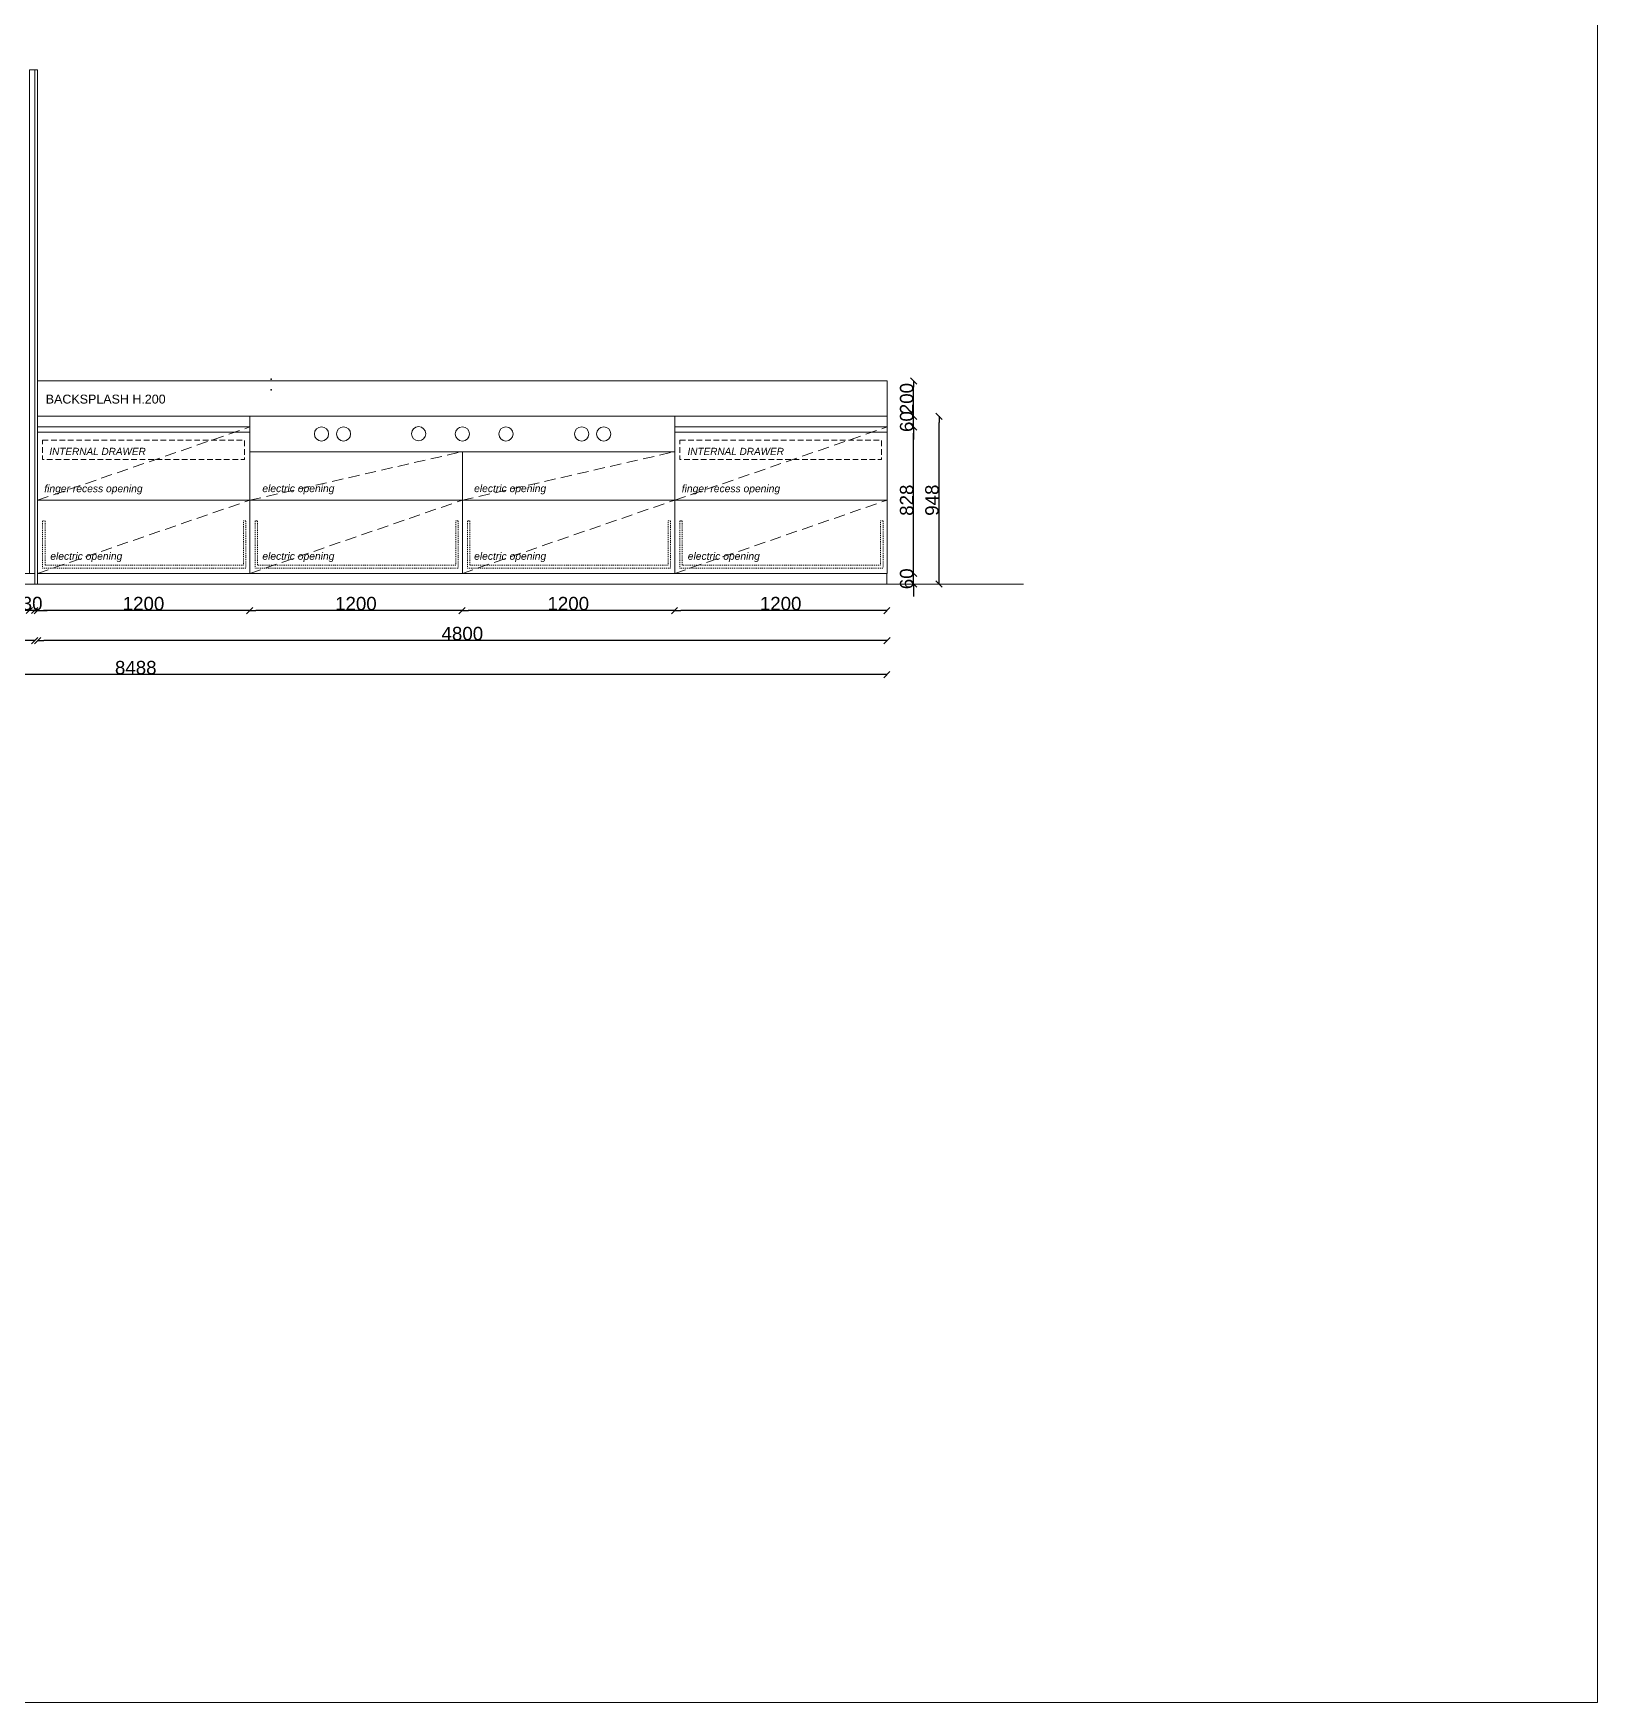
# Model space of a CAD drawing. Header units: millimetres. Extents: x -19300 to 8600, y 27389 to 46650.
# Drawn here: x -238 to 8600, y 27389 to 36819 of the extents above; entities that cross this region are included whole.
import ezdxf

# ---------------------------------------------------------------- set-up
doc = ezdxf.new("R2010")
doc.units = ezdxf.units.MM
doc.header["$LTSCALE"] = 50
doc.header["$PDMODE"] = 1
doc.header["$PDSIZE"] = -2
for name, pattern in [('[LP] Type-1', [0.212, 0.106, -0.106]), ('TRATTEGGIATAX255', [0.9525, 0.635, -0.3175]), ('TRATTEGGIATAX2SSSS', [1.905, 1.27, -0.635])]:
    doc.linetypes.add(name, pattern=pattern)
doc.layers.get('0').update_dxf_attribs({"lineweight": 18})
doc.layers.get('Defpoints').update_dxf_attribs({"lineweight": 25})
for name, color, linetype, lineweight in [('DADA_FURNITURES', 7, 'Continuous', 13), ('DADA_TEXT', 7, 'Continuous', 9), ('Quote', 7, 'Continuous', 5)]:
    doc.layers.add(name, color=color, linetype=linetype, lineweight=lineweight)
doc.styles.add('Arial', font='arial.ttf')
doc.styles.add('Helvetica', font='')
doc.styles.add('Helvetica (italic)', font='ariali.ttf')
doc.styles.get('Helvetica').set_extended_font_data('Helvetica')
doc.dimstyles.new('M&C_quote arredo', dxfattribs={"dimtxt": 50.344329, "dimasz": 35.34668, "dimexe": 0, "dimexo": 0, "dimgap": 0.5, "dimtad": 1, "dimdec": 0, "dimtxsty": 'Arial', "dimblk": 'VW_SLASH', "dimblk1": 'VW_SLASH', "dimblk2": 'VW_SLASH', "dimcen": 0, "dimse1": 1, "dimse2": 1, "dimazin": 0, "dimtfac": 1, "dimtdec": 0, "dimtix": 1, "dimtmove": 0, "dimatfit": 0, "dimldrblk": 'VW_SLASH', "dimfxl": 0, "dimfxlon": 1, "dimfrac": 2, "dimtolj": 1, "dimarcsym": 0})

# ---------------------------------------------------------------- blocks, each defined once
blk = doc.blocks.new('VW_SLASH')
at = {"color": 0, "linetype": 'ByBlock', "lineweight": -2, "transparency": 16777216}
blk.add_line((0, 0), (-1, 0), dxfattribs=at)
at = {"color": 0, "linetype": 'Continuous', "lineweight": -2, "transparency": 16777216, "flags": 128}
blk.add_lwpolyline([(0.5, 0.5), (-0.5, -0.5)], dxfattribs=at)
blk = doc.blocks.new('*D135')
at = {"layer": 'Defpoints', "color": 0, "transparency": 16777216}
for p in [(-216, 33838.8), (984, 33838.8), (-216, 33558)]:
    blk.add_point(p, dxfattribs=at)
at = {"layer": 'Quote', "color": 0, "linetype": 'Continuous', "lineweight": -2, "transparency": 16777216}
blk.add_line((948.7, 33558), (-180.7, 33558), dxfattribs=at)
at = {"layer": 'Quote', "color": 0, "lineweight": -2, "transparency": 16777216, "xscale": 35.3466796875, "yscale": 35.3466796875, "zscale": 35.3466796875, "rotation": 180}
blk.add_blockref('VW_SLASH', (-216, 33558), dxfattribs=at)
at = {"layer": 'Quote', "color": 0, "lineweight": -2, "transparency": 16777216, "xscale": 35.3466796875, "yscale": 35.3466796875, "zscale": 35.3466796875}
blk.add_blockref('VW_SLASH', (984, 33558), dxfattribs=at)
at = {"layer": 'Quote', "color": 0, "lineweight": 5, "transparency": 16777216, "insert": (384, 33597.3), "char_height": 75.65, "attachment_point": 5, "style": 'Helvetica'}
blk.add_mtext('\\A1;1200', dxfattribs=at)
blk = doc.blocks.new('*D136')
at = {"layer": 'Defpoints', "color": 0, "transparency": 16777216}
for p in [(984, 33815.3), (2184, 33815.3), (984, 33558)]:
    blk.add_point(p, dxfattribs=at)
at = {"layer": 'Quote', "color": 0, "linetype": 'Continuous', "lineweight": -2, "transparency": 16777216}
blk.add_line((2148.7, 33558), (1019.3, 33558), dxfattribs=at)
at = {"layer": 'Quote', "color": 0, "lineweight": -2, "transparency": 16777216, "xscale": 35.3466796875, "yscale": 35.3466796875, "zscale": 35.3466796875, "rotation": 180}
blk.add_blockref('VW_SLASH', (984, 33558), dxfattribs=at)
at = {"layer": 'Quote', "color": 0, "lineweight": -2, "transparency": 16777216, "xscale": 35.3466796875, "yscale": 35.3466796875, "zscale": 35.3466796875}
blk.add_blockref('VW_SLASH', (2184, 33558), dxfattribs=at)
at = {"layer": 'Quote', "color": 0, "lineweight": 5, "transparency": 16777216, "insert": (1584, 33597.3), "char_height": 75.65, "attachment_point": 5, "style": 'Helvetica'}
blk.add_mtext('\\A1;1200', dxfattribs=at)
blk = doc.blocks.new('*D137')
at = {"layer": 'Defpoints', "color": 0, "transparency": 16777216}
for p in [(2184, 33852.4), (3384, 33852.4), (2184, 33558)]:
    blk.add_point(p, dxfattribs=at)
at = {"layer": 'Quote', "color": 0, "linetype": 'Continuous', "lineweight": -2, "transparency": 16777216}
blk.add_line((3348.7, 33558), (2219.3, 33558), dxfattribs=at)
at = {"layer": 'Quote', "color": 0, "lineweight": -2, "transparency": 16777216, "xscale": 35.3466796875, "yscale": 35.3466796875, "zscale": 35.3466796875, "rotation": 180}
blk.add_blockref('VW_SLASH', (2184, 33558), dxfattribs=at)
at = {"layer": 'Quote', "color": 0, "lineweight": -2, "transparency": 16777216, "xscale": 35.3466796875, "yscale": 35.3466796875, "zscale": 35.3466796875}
blk.add_blockref('VW_SLASH', (3384, 33558), dxfattribs=at)
at = {"layer": 'Quote', "color": 0, "lineweight": 5, "transparency": 16777216, "insert": (2784, 33597.3), "char_height": 75.65, "attachment_point": 5, "style": 'Helvetica'}
blk.add_mtext('\\A1;1200', dxfattribs=at)
blk = doc.blocks.new('*D138')
at = {"layer": 'Defpoints', "color": 0, "transparency": 16777216}
for p in [(3384, 33852.4), (4584, 33852.4), (3384, 33558)]:
    blk.add_point(p, dxfattribs=at)
at = {"layer": 'Quote', "color": 0, "linetype": 'Continuous', "lineweight": -2, "transparency": 16777216}
blk.add_line((4548.7, 33558), (3419.3, 33558), dxfattribs=at)
at = {"layer": 'Quote', "color": 0, "lineweight": -2, "transparency": 16777216, "xscale": 35.3466796875, "yscale": 35.3466796875, "zscale": 35.3466796875, "rotation": 180}
blk.add_blockref('VW_SLASH', (3384, 33558), dxfattribs=at)
at = {"layer": 'Quote', "color": 0, "lineweight": -2, "transparency": 16777216, "xscale": 35.3466796875, "yscale": 35.3466796875, "zscale": 35.3466796875}
blk.add_blockref('VW_SLASH', (4584, 33558), dxfattribs=at)
at = {"layer": 'Quote', "color": 0, "lineweight": 5, "transparency": 16777216, "insert": (3984, 33597.3), "char_height": 75.65, "attachment_point": 5, "style": 'Helvetica'}
blk.add_mtext('\\A1;1200', dxfattribs=at)
blk = doc.blocks.new('*D139')
at = {"layer": 'Defpoints', "color": 0, "transparency": 16777216}
for p in [(-214.5, 33767.8), (4585.5, 33767.8), (-214.5, 33388.5)]:
    blk.add_point(p, dxfattribs=at)
at = {"layer": 'Quote', "color": 0, "linetype": 'Continuous', "lineweight": -2, "transparency": 16777216}
blk.add_line((4550.2, 33388.5), (-179.2, 33388.5), dxfattribs=at)
at = {"layer": 'Quote', "color": 0, "lineweight": -2, "transparency": 16777216, "xscale": 35.3466796875, "yscale": 35.3466796875, "zscale": 35.3466796875, "rotation": 180}
blk.add_blockref('VW_SLASH', (-214.5, 33388.5), dxfattribs=at)
at = {"layer": 'Quote', "color": 0, "lineweight": -2, "transparency": 16777216, "xscale": 35.3466796875, "yscale": 35.3466796875, "zscale": 35.3466796875}
blk.add_blockref('VW_SLASH', (4585.5, 33388.5), dxfattribs=at)
at = {"layer": 'Quote', "color": 0, "lineweight": 5, "transparency": 16777216, "insert": (2185.5, 33427.9), "char_height": 75.65, "attachment_point": 5, "style": 'Helvetica'}
blk.add_mtext('\\A1;4800', dxfattribs=at)
blk = doc.blocks.new('*D140')
at = {"layer": 'Defpoints', "color": 0, "transparency": 16777216}
for p in [(-3903.5, 34181.8), (4584, 34181.8), (-3903.5, 33196.3)]:
    blk.add_point(p, dxfattribs=at)
at = {"layer": 'Quote', "color": 0, "linetype": 'Continuous', "lineweight": -2, "transparency": 16777216}
blk.add_line((4548.7, 33196.3), (-3868.2, 33196.3), dxfattribs=at)
at = {"layer": 'Quote', "color": 0, "lineweight": -2, "transparency": 16777216, "xscale": 35.3466796875, "yscale": 35.3466796875, "zscale": 35.3466796875, "rotation": 180}
blk.add_blockref('VW_SLASH', (-3903.5, 33196.3), dxfattribs=at)
at = {"layer": 'Quote', "color": 0, "lineweight": -2, "transparency": 16777216, "xscale": 35.3466796875, "yscale": 35.3466796875, "zscale": 35.3466796875}
blk.add_blockref('VW_SLASH', (4584, 33196.3), dxfattribs=at)
at = {"layer": 'Quote', "color": 0, "lineweight": 5, "transparency": 16777216, "insert": (340.2, 33235.6), "char_height": 75.65, "attachment_point": 5, "style": 'Helvetica'}
blk.add_mtext('\\A1;8488', dxfattribs=at)
blk = doc.blocks.new('*D148')
at = {"layer": 'Defpoints', "color": 0, "transparency": 16777216}
for p in [(4427.9, 33767.8), (4735.5, 33767.8), (4427.9, 33707.8)]:
    blk.add_point(p, dxfattribs=at)
at = {"layer": 'Quote', "color": 0, "linetype": 'Continuous', "lineweight": -2, "transparency": 16777216}
for p, q in [((4735.5, 33803.1), (4735.5, 33838.5)), ((4735.5, 33707.8), (4735.5, 33767.8)), ((4735.5, 33672.4), (4735.5, 33637.1))]:
    blk.add_line(p, q, dxfattribs=at)
at = {"layer": 'Quote', "color": 0, "lineweight": -2, "transparency": 16777216, "xscale": 35.3466796875, "yscale": 35.3466796875, "zscale": 35.3466796875}
for p, rotation in [((4735.5, 33767.8), 270), ((4735.5, 33707.8), 90)]:
    blk.add_blockref('VW_SLASH', p, dxfattribs=dict(at, rotation=rotation))
at = {"layer": 'Quote', "color": 0, "lineweight": 5, "transparency": 16777216, "insert": (4696.2, 33737.8), "char_height": 75.65, "attachment_point": 5, "rotation": 90, "style": 'Helvetica'}
blk.add_mtext('\\A1;60', dxfattribs=at)
blk = doc.blocks.new('*D149')
at = {"layer": 'Defpoints', "color": 0, "transparency": 16777216}
for p in [(4478.5, 34595.8), (4735.5, 34595.8), (4478.5, 33767.8)]:
    blk.add_point(p, dxfattribs=at)
at = {"layer": 'Quote', "color": 0, "linetype": 'Continuous', "lineweight": -2, "transparency": 16777216}
blk.add_line((4735.5, 33803.1), (4735.5, 34560.4), dxfattribs=at)
at = {"layer": 'Quote', "color": 0, "lineweight": -2, "transparency": 16777216, "xscale": 35.3466796875, "yscale": 35.3466796875, "zscale": 35.3466796875}
for p, rotation in [((4735.5, 34595.8), 90), ((4735.5, 33767.8), 270)]:
    blk.add_blockref('VW_SLASH', p, dxfattribs=dict(at, rotation=rotation))
at = {"layer": 'Quote', "color": 0, "lineweight": 5, "transparency": 16777216, "insert": (4696.2, 34181.8), "char_height": 75.65, "attachment_point": 5, "rotation": 90, "style": 'Helvetica'}
blk.add_mtext('\\A1;828', dxfattribs=at)
blk = doc.blocks.new('*D150')
at = {"layer": 'Defpoints', "color": 0, "transparency": 16777216}
for p in [(4425.7, 34655.8), (4735.5, 34655.8), (4425.7, 34595.8)]:
    blk.add_point(p, dxfattribs=at)
at = {"layer": 'Quote', "color": 0, "linetype": 'Continuous', "lineweight": -2, "transparency": 16777216}
for p, q in [((4735.5, 34691.1), (4735.5, 34726.5)), ((4735.5, 34595.8), (4735.5, 34655.8)), ((4735.5, 34560.4), (4735.5, 34525.1))]:
    blk.add_line(p, q, dxfattribs=at)
at = {"layer": 'Quote', "color": 0, "lineweight": -2, "transparency": 16777216, "xscale": 35.3466796875, "yscale": 35.3466796875, "zscale": 35.3466796875}
for p, rotation in [((4735.5, 34655.8), 270), ((4735.5, 34595.8), 90)]:
    blk.add_blockref('VW_SLASH', p, dxfattribs=dict(at, rotation=rotation))
at = {"layer": 'Quote', "color": 0, "lineweight": 5, "transparency": 16777216, "insert": (4696.2, 34625.8), "char_height": 75.65, "attachment_point": 5, "rotation": 90, "style": 'Helvetica'}
blk.add_mtext('\\A1;60', dxfattribs=at)
blk = doc.blocks.new('*D151')
at = {"layer": 'Defpoints', "color": 0, "transparency": 16777216}
for p in [(4425.7, 34655.8), (4878.7, 34655.8), (4427.9, 33707.8)]:
    blk.add_point(p, dxfattribs=at)
at = {"layer": 'Quote', "color": 0, "linetype": 'Continuous', "lineweight": -2, "transparency": 16777216}
blk.add_line((4878.7, 33743.1), (4878.7, 34620.4), dxfattribs=at)
at = {"layer": 'Quote', "color": 0, "lineweight": -2, "transparency": 16777216, "xscale": 35.3466796875, "yscale": 35.3466796875, "zscale": 35.3466796875}
for p, rotation in [((4878.7, 34655.8), 90), ((4878.7, 33707.8), 270)]:
    blk.add_blockref('VW_SLASH', p, dxfattribs=dict(at, rotation=rotation))
at = {"layer": 'Quote', "color": 0, "lineweight": 5, "transparency": 16777216, "insert": (4839.4, 34181.8), "char_height": 75.65, "attachment_point": 5, "rotation": 90, "style": 'Helvetica'}
blk.add_mtext('\\A1;948', dxfattribs=at)
blk = doc.blocks.new('*D171')
at = {"layer": 'DADA_TEXT', "color": 0, "lineweight": -2, "transparency": 16777216}
blk.add_line((-265.8, 33388.5), (-3868.2, 33388.5), dxfattribs=at)
at = {"layer": 'Defpoints', "color": 0, "transparency": 16777216}
for p in [(-3903.5, 33767.8), (-230.5, 33767.8), (-3903.5, 33388.5)]:
    blk.add_point(p, dxfattribs=at)
at = {"layer": 'DADA_TEXT', "color": 0, "lineweight": -2, "transparency": 16777216, "xscale": 35.3466796875, "yscale": 35.3466796875, "zscale": 35.3466796875, "rotation": 180}
blk.add_blockref('VW_SLASH', (-3903.5, 33388.5), dxfattribs=at)
at = {"layer": 'DADA_TEXT', "color": 0, "lineweight": -2, "transparency": 16777216, "xscale": 35.3466796875, "yscale": 35.3466796875, "zscale": 35.3466796875}
blk.add_blockref('VW_SLASH', (-230.5, 33388.5), dxfattribs=at)
at = {"layer": 'DADA_TEXT', "color": 0, "transparency": 16777216, "insert": (-2067, 33427.9), "char_height": 75.65, "attachment_point": 5, "style": 'Helvetica'}
blk.add_mtext('\\A1;3673', dxfattribs=at)
blk = doc.blocks.new('*D172')
at = {"layer": 'DADA_TEXT', "color": 0, "lineweight": -2, "transparency": 16777216}
for p, q in [((-295.8, 33558.5), (-331.2, 33558.5)), ((-230.5, 33558.5), (-260.5, 33558.5)), ((-195.2, 33558.5), (-159.8, 33558.5))]:
    blk.add_line(p, q, dxfattribs=at)
at = {"layer": 'Defpoints', "color": 0, "transparency": 16777216}
for p in [(-260.5, 33767.8), (-230.5, 33767.8), (-260.5, 33558.5)]:
    blk.add_point(p, dxfattribs=at)
at = {"layer": 'DADA_TEXT', "color": 0, "lineweight": -2, "transparency": 16777216, "xscale": 35.3466796875, "yscale": 35.3466796875, "zscale": 35.3466796875}
blk.add_blockref('VW_SLASH', (-260.5, 33558.5), dxfattribs=at)
at = {"layer": 'DADA_TEXT', "color": 0, "lineweight": -2, "transparency": 16777216, "xscale": 35.3466796875, "yscale": 35.3466796875, "zscale": 35.3466796875, "rotation": 180}
blk.add_blockref('VW_SLASH', (-230.5, 33558.5), dxfattribs=at)
at = {"layer": 'DADA_TEXT', "color": 0, "transparency": 16777216, "insert": (-245.5, 33597.8), "char_height": 75.65, "attachment_point": 5, "style": 'Helvetica'}
blk.add_mtext('\\A1;30', dxfattribs=at)
blk = doc.blocks.new('*D206')
at = {"layer": 'Defpoints', "color": 0, "transparency": 16777216}
for p in [(4585.5, 34855.8), (4735.5, 34855.8), (4585.5, 34655.8)]:
    blk.add_point(p, dxfattribs=at)
at = {"layer": 'Quote', "color": 0, "linetype": 'Continuous', "lineweight": -2, "transparency": 16777216}
blk.add_line((4735.5, 34691.1), (4735.5, 34820.4), dxfattribs=at)
at = {"layer": 'Quote', "color": 0, "lineweight": -2, "transparency": 16777216, "xscale": 35.3466796875, "yscale": 35.3466796875, "zscale": 35.3466796875}
for p, rotation in [((4735.5, 34855.8), 90), ((4735.5, 34655.8), 270)]:
    blk.add_blockref('VW_SLASH', p, dxfattribs=dict(at, rotation=rotation))
at = {"layer": 'Quote', "color": 0, "lineweight": 5, "transparency": 16777216, "insert": (4696.2, 34755.8), "char_height": 75.65, "attachment_point": 5, "rotation": 90, "style": 'Helvetica'}
blk.add_mtext('\\A1;200', dxfattribs=at)

msp = doc.modelspace()

# ---------------------------------------------------------------- linework, layer by layer
at = {"color": 8, "linetype": 'Continuous', "true_color": 0x808080}
for centre in [(1389.7, 34555.8), (1514.3, 34555.8), (1938.4, 34557.2), (2185.5, 34555.8), (2432, 34555.8), (2859.7, 34555.8), (2984.3, 34555.8)]:
    msp.add_circle(centre, 40, dxfattribs=at)
at = {"layer": 'DADA_FURNITURES', "color": 7}
for p, q in [((1108.8, 34864.9), (1100.6, 34864.9)), ((1108.8, 34804.9), (1100.6, 34804.9)), ((1104.7, 34869), (1104.7, 34860.8)), ((1104.7, 34809), (1104.7, 34800.8))]:
    msp.add_line(p, q, dxfattribs=at)
at = {"layer": 'DADA_FURNITURES', "color": 7, "linetype": 'Continuous', "lineweight": 5, "transparency": 33554687}
for p, q in [((4585.5, 34181.8), (-214.5, 34181.8)), ((5356.7, 33707.8), (-4654.7, 33707.8))]:
    msp.add_line(p, q, dxfattribs=at)
at = {"layer": 'DADA_FURNITURES', "color": 7, "linetype": 'Continuous', "lineweight": 5, "transparency": 33554687, "flags": 128}
for points in [[(-19300, 46650), (8600, 46650), (8600, 27389.2), (-19300, 27389.2)], [(-260.5, 36612.8), (-230.5, 36612.8), (-230.5, 33767.8), (-260.5, 33767.8)], [(-230.5, 36612.8), (-214.5, 36612.8), (-214.5, 33707.8), (-230.5, 33707.8)], [(-214.5, 34855.8), (4585.5, 34855.8), (4585.5, 34655.8), (-214.5, 34655.8)], [(-214.5, 34655.8), (985.5, 34655.8), (985.5, 34595.8), (-214.5, 34595.8)], [(985.5, 34655.8), (3385.5, 34655.8), (3385.5, 34455.8), (985.5, 34455.8)], [(3385.5, 34655.8), (4585.5, 34655.8), (4585.5, 34595.8), (3385.5, 34595.8)], [(-214.5, 34595.8), (985.5, 34595.8), (985.5, 34565.8), (-214.5, 34565.8)], [(-214.5, 34565.8), (985.5, 34565.8), (985.5, 33767.8), (-214.5, 33767.8)], [(3385.5, 34595.8), (4585.5, 34595.8), (4585.5, 34565.8), (3385.5, 34565.8)], [(3385.5, 34565.8), (4585.5, 34565.8), (4585.5, 33767.8), (3385.5, 33767.8)], [(985.5, 34455.8), (2185.5, 34455.8), (2185.5, 33767.8), (985.5, 33767.8)], [(2185.5, 34455.8), (3385.5, 34455.8), (3385.5, 33767.8), (2185.5, 33767.8)], [(2185.5, 34455.8), (3385.5, 34455.8), (3385.5, 33767.8), (2185.5, 33767.8)], [(-3382.5, 33767.8), (-230.5, 33767.8), (-230.5, 33707.8), (-3382.5, 33707.8)], [(-214.5, 33767.8), (4584, 33767.8), (4584, 33707.8), (-214.5, 33707.8)]]:
    msp.add_lwpolyline(points, close=True, dxfattribs=at)
at = {"layer": 'DADA_FURNITURES', "color": 7, "linetype": '[LP] Type-1', "flags": 128}
for points in [[(962.3, 34066), (948.6, 34066), (948.6, 33813.9), (-172.4, 33813.9), (-172.4, 34066), (-186, 34066), (-186, 33797.8), (962.3, 33797.8)], [(3362.3, 34066), (3348.6, 34066), (3348.6, 33813.9), (2227.6, 33813.9), (2227.6, 34066), (2214, 34066), (2214, 33797.8), (3362.3, 33797.8)], [(4562.3, 34066), (4548.6, 34066), (4548.6, 33813.9), (3427.6, 33813.9), (3427.6, 34066), (3414, 34066), (3414, 33797.8), (4562.3, 33797.8)]]:
    msp.add_lwpolyline(points, close=True, dxfattribs=at)
at = {"layer": 'DADA_TEXT', "color": 7, "linetype": '[LP] Type-1', "flags": 128}
msp.add_lwpolyline([(2162.3, 34066), (2148.6, 34066), (2148.6, 33813.9), (1027.6, 33813.9), (1027.6, 34066), (1014, 34066), (1014, 33797.8), (2162.3, 33797.8)], close=True, dxfattribs=at)
at = {"layer": 'Quote', "linetype": 'TRATTEGGIATAX2SSSS', "lineweight": 13, "transparency": 33554687}
for p, q in [((-214.5, 34181.8), (985.5, 34595.8)), ((3385.5, 34181.8), (4585.5, 34595.8)), ((985.5, 34181.8), (2185.5, 34455.8)), ((2185.5, 34181.8), (3385.5, 34455.8)), ((-214.5, 33767.8), (985.5, 34181.8)), ((985.5, 33767.8), (2185.5, 34181.8)), ((2185.5, 33767.8), (3385.5, 34181.8)), ((3385.5, 33767.8), (4585.5, 34181.8))]:
    msp.add_line(p, q, dxfattribs=at)
at = {"layer": 'Quote', "linetype": 'TRATTEGGIATAX255', "lineweight": 13, "transparency": 33554687, "flags": 128}
for points in [[(-186, 34521.2), (954, 34521.2), (954, 34411.2), (-186, 34411.2)], [(3414, 34521.2), (4554, 34521.2), (4554, 34411.2), (3414, 34411.2)]]:
    msp.add_lwpolyline(points, close=True, dxfattribs=at)

# ---------------------------------------------------------------- texts
at = {"layer": 'DADA_FURNITURES', "color": 7, "transparency": 33554687, "insert": (-168.4, 34778.1), "char_height": 50.436, "attachment_point": 1, "line_spacing_factor": 0.97755, "style": 'Helvetica'}
msp.add_mtext('BACKSPLASH H.200', dxfattribs=at)
at = {"layer": 'DADA_FURNITURES', "char_height": 40.349, "attachment_point": 7, "line_spacing_factor": 0.870916, "style": 'Helvetica (italic)'}
for insert in [(-148, 34437.3), (3457.7, 34437.3)]:
    msp.add_mtext('INTERNAL DRAWER', dxfattribs=dict(at, insert=insert))
at = {"layer": 'DADA_TEXT', "color": 7, "char_height": 41.61, "attachment_point": 3, "line_spacing_factor": 0.965171, "style": 'Helvetica (italic)'}
for s, insert in [('finger recess opening', (379.1, 34268.6)), ('electric opening', (1462.6, 34269)), ('electric opening', (2659.1, 34269)), ('finger recess opening', (3981.1, 34268.6)), ('electric opening', (264.3, 33886.7)), ('electric opening', (1462.6, 33886.7)), ('electric opening', (2659.1, 33886.7)), ('electric opening', (3866.3, 33886.7))]:
    msp.add_mtext(s, dxfattribs=dict(at, insert=insert))

# ---------------------------------------------------------------- dimensions: what is measured, and where the dimension line sits
at = {"layer": 'DADA_TEXT', "color": 7}
for base, p2, picture, middle in [((-3903.5, 33388.5), (-3903.5, 33767.8), '*D171', (-2067, 33427.9)), ((-260.5, 33558.5), (-260.5, 33767.8), '*D172', (-245.5, 33597.8))]:
    dim = msp.add_linear_dim(base=base, p1=(-230.5, 33767.8), p2=p2, dimstyle='M&C_quote arredo', override={"dimtxt": 75.654297, "dimgap": 0.5, "dimpost": '<>', "dimtxsty": 'Helvetica', "dimtmove": 2}, dxfattribs=at)
    dim.commit()
    dim.dimension.update_dxf_attribs({"geometry": picture, "text_midpoint": middle})
at = {"layer": 'Quote', "color": 7, "linetype": 'Continuous', "lineweight": 5, "transparency": 33554687}
for base, p1, p2, picture, middle in [((4735.5, 34855.8), (4585.5, 34655.8), (4585.5, 34855.8), '*D206', (4696.2, 34755.8)), ((4735.5, 34655.8), (4425.7, 34595.8), (4425.7, 34655.8), '*D150', (4696.2, 34625.8)), ((4878.7, 34655.8), (4427.9, 33707.8), (4425.7, 34655.8), '*D151', (4839.4, 34181.8)), ((4735.5, 34595.8), (4478.5, 33767.8), (4478.5, 34595.8), '*D149', (4696.2, 34181.8)), ((4735.5, 33767.8), (4427.9, 33707.8), (4427.9, 33767.8), '*D148', (4696.2, 33737.8))]:
    dim = msp.add_linear_dim(base=base, p1=p1, p2=p2, angle=270, dimstyle='M&C_quote arredo', override={"dimtxt": 75.654297, "dimgap": 0.5, "dimpost": '<>', "dimtxsty": 'Helvetica', "dimtmove": 2}, dxfattribs=at)
    dim.commit()
    dim.dimension.update_dxf_attribs({"geometry": picture, "text_midpoint": middle})
for base, p1, p2, picture, middle in [((-3903.5, 33196.2913766), (4584, 34181.7752039), (-3903.5, 34181.7752039), '*D140', (340.25, 33235.6408804)), ((-216, 33558), (984, 33838.8), (-216, 33838.8), '*D135', (384, 33597.3)), ((-214.5, 33388.5), (4585.5, 33767.8), (-214.5, 33767.8), '*D139', (2185.5, 33427.9)), ((984, 33558), (2184, 33815.3), (984, 33815.3), '*D136', (1584, 33597.3)), ((2184, 33558), (3384, 33852.4), (2184, 33852.4), '*D137', (2784, 33597.3)), ((3384, 33558), (4584, 33852.4), (3384, 33852.4), '*D138', (3984, 33597.3))]:
    dim = msp.add_linear_dim(base=base, p1=p1, p2=p2, dimstyle='M&C_quote arredo', override={"dimtxt": 75.654297, "dimgap": 0.5, "dimpost": '<>', "dimtxsty": 'Helvetica', "dimtmove": 2}, dxfattribs=at)
    dim.commit()
    dim.dimension.update_dxf_attribs({"geometry": picture, "text_midpoint": middle})

doc.saveas('drawing.dxf')
